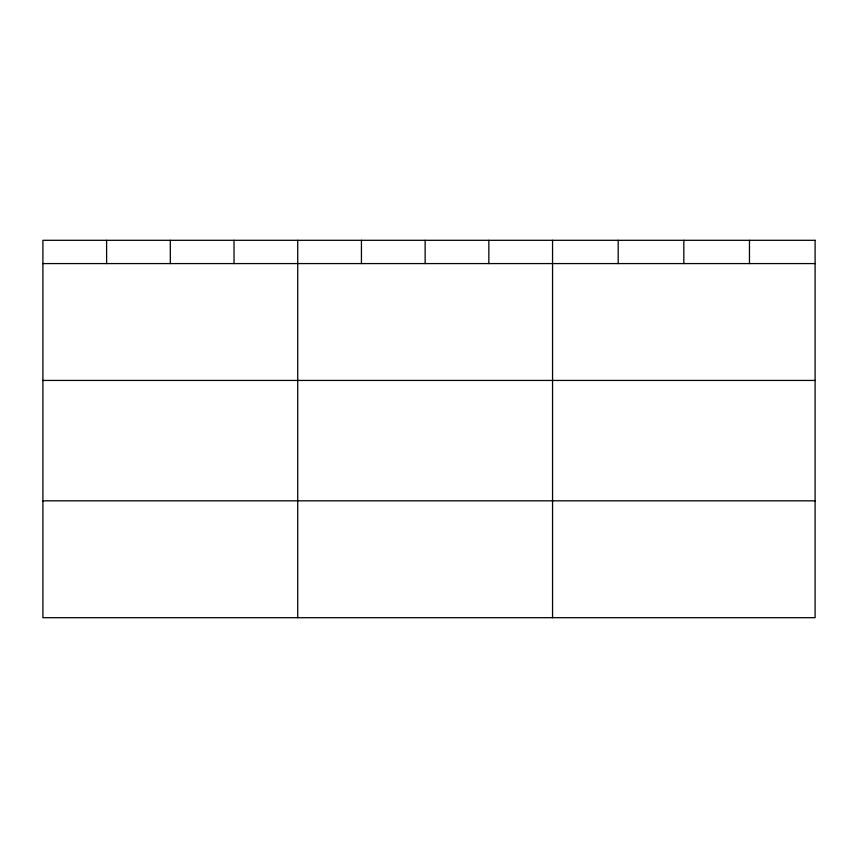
<?xml version="1.0" encoding="UTF-8"?>
<svg xmlns="http://www.w3.org/2000/svg" width="858" height="858" viewBox="0 0 858 858"><rect width="100%" height="100%" fill="white"/><g stroke="black" fill="none" stroke-linecap="round" stroke-linejoin="round"><path stroke-width="1.29" d="M42.9 263.578L815.1 263.578M42.9 380.437L815.1 380.437M42.9 500.836L815.1 500.836M749.463 240.304L749.463 263.578M683.826 240.304L683.826 263.578M618.189 240.304L618.189 263.578M552.552 240.304L552.552 617.696M488.846 240.304L488.846 263.578M425.139 240.304L425.139 263.578M361.433 240.304L361.433 263.578M297.726 240.304L297.726 617.696M234.019 240.304L234.019 263.578M170.313 240.304L170.313 263.578M106.607 240.304L106.607 263.578M815.1 240.304L42.9 240.304L42.9 617.696L815.1 617.696L815.1 240.304"/></g></svg>
